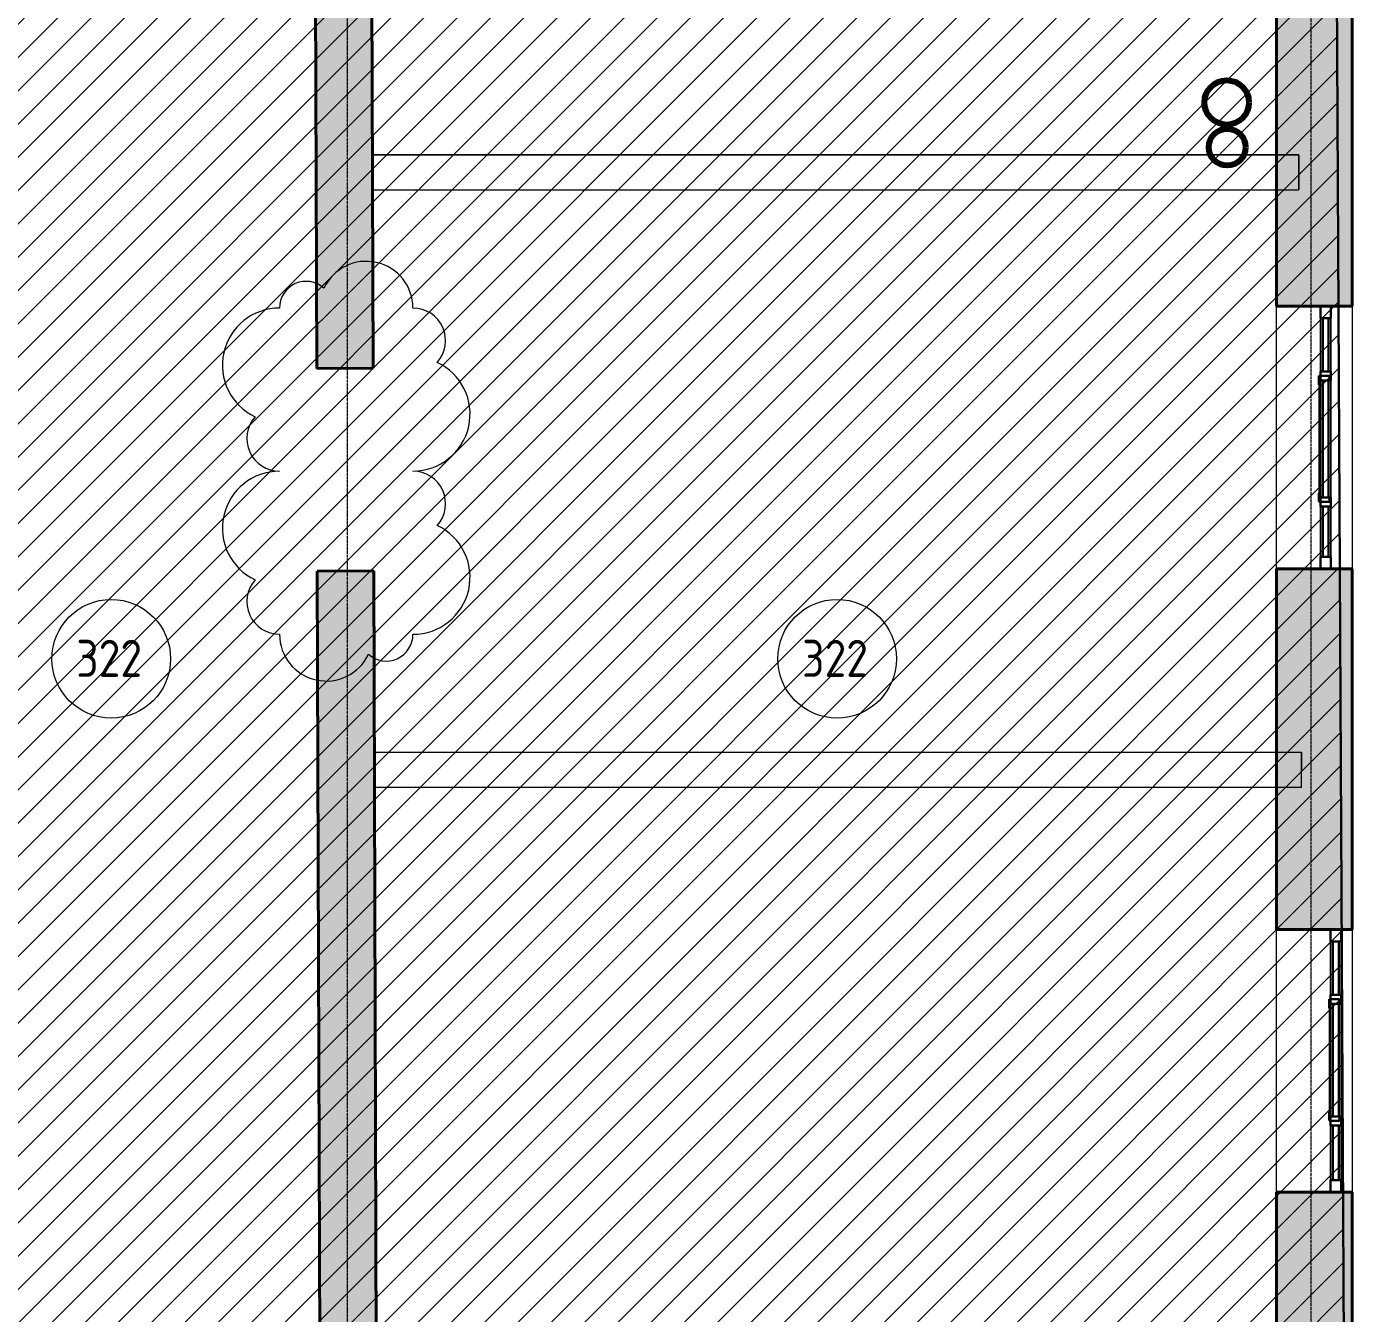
# Model space of a CAD drawing. Header units: millimetres. Extents: x -11886 to 379896, y -8130 to 47743.
# Drawn here: x 263223 to 272191, y 25413 to 34089 of the extents above; entities that cross this region are included whole.
import ezdxf

# ---------------------------------------------------------------- set-up
doc = ezdxf.new("R2010")
doc.units = ezdxf.units.MM
for name, pattern in [('ADSK_Линия сетки', [25, 20, -2.5, 0, -2.5]), ('ADSK_Сверху', [4.5, 3, -1.5]), ('ADSK_Снесено', [4.5, 3, -1.5])]:
    doc.linetypes.add(name, pattern=pattern)
for name, color, linetype, lineweight, true_color in [('_ Окна', 5, 'Continuous', 30, 0x0000ff), ('Витраж', 5, 'Continuous', 18, 0x0000ff), ('Облака', 1, 'Continuous', 20, 0xff0000), ('Окна', 5, 'Continuous', 18, 0x0000ff), ('Панели витража', 5, 'Continuous', 18, 0x0000ff), ('планы со стояками отопление_dwg', 7, 'Continuous', 9, 0x767676), ('Стены внутренние', 5, 'Continuous', 18, 0x0000ff), ('Стены наружные', 1, 'ADSK_Снесено', 18, 0xff0000)]:
    doc.layers.add(name, color=color, linetype=linetype, lineweight=lineweight, true_color=true_color)
for name, color, linetype, lineweight in [('Каркас', 7, 'Continuous', 18), ('Марки помещений', 7, 'Continuous', 20), ('Оси', 7, 'Continuous', 9), ('стояки', 7, 'Continuous', 9)]:
    doc.layers.add(name, color=color, linetype=linetype, lineweight=lineweight)
doc.styles.add('GOST Common_2', font='GOST_Common.ttf', dxfattribs={"width": 0.9, "height": 250})

# ---------------------------------------------------------------- blocks, each defined once
blk = doc.blocks.new('Прямоугольный импост - 70х20_60мм-1425107-03 План 3-го этажа')
at = {"layer": 'Витраж', "color": 161, "linetype": 'ADSK_Сверху', "true_color": 0xaaaaff}
for p, q in [((55953.2, 35054.2), (55953.2, 35024.2)), ((56023.2, 35054.2), (56023.2, 35024.2)), ((55953.2, 34684.2), (55953.2, 34604.2)), ((56023.2, 34684.2), (56023.2, 34604.2)), ((55953.2, 34604.2), (56023.2, 34604.2))]:
    blk.add_line(p, q, dxfattribs=at)
blk = doc.blocks.new('Прямоугольный импост - 70х20_60мм-1258642-03 План 3-го этажа')
at = {"layer": 'Витраж', "color": 161, "linetype": 'ADSK_Сверху', "true_color": 0xaaaaff}
for p, q in [((-80, 35), (0, 35)), ((0, 35), (0, -35)), ((0, -35), (-80, -35))]:
    blk.add_line(p, q, dxfattribs=at)
blk = doc.blocks.new('Прямоугольный импост - 70х20_60мм-1258643-03 План 3-го этажа')
at = {"layer": 'Витраж', "color": 161, "linetype": 'ADSK_Сверху', "true_color": 0xaaaaff}
for p, q in [((0, 35), (-80, 35)), ((0, -35), (0, 35)), ((-80, -35), (0, -35))]:
    blk.add_line(p, q, dxfattribs=at)
blk = doc.blocks.new('Прямоугольный импост - 70х20_60мм-1243038-03 План 3-го этажа')
at = {"layer": 'Витраж', "color": 161, "linetype": 'ADSK_Сверху', "true_color": 0xaaaaff}
for p, q in [((-6046.2, 19355.2), (-6046.2, 19385.2)), ((-5976.2, 19355.2), (-5976.2, 19385.2)), ((-6046.2, 18535.2), (-6046.2, 18565.2)), ((-5976.2, 18535.2), (-5976.2, 18565.2))]:
    blk.add_line(p, q, dxfattribs=at)
blk = doc.blocks.new('Витраж-тент со смещением вовне - 60мм 30 сдвиг-1466951-03 План 3-го этажа')
at = {"layer": '_ Окна', "color": 161, "linetype": 'ADSK_Сверху', "true_color": 0xaaaaff}
for p, q in [((-425, 25), (-425, -45)), ((-425, 25), (-395, 25)), ((-425, -45), (-425, 25)), ((425, 25), (395, 25)), ((425, -45), (425, 25)), ((425, -45), (425, 25)), ((-365, -45), (-425, -45)), ((-365, -35), (-365, -45)), ((365, -35), (365, -45)), ((365, -45), (425, -45))]:
    blk.add_line(p, q, dxfattribs=at)
at = {"layer": 'Окна', "color": 161, "linetype": 'ADSK_Сверху', "true_color": 0xaaaaff}
blk.add_line((-365, -45), (365, -45), dxfattribs=at)
blk = doc.blocks.new('Прямоугольный импост - 70х20_60мм-1225113-03 План 3-го этажа')
at = {"layer": 'Витраж', "color": 161, "linetype": 'ADSK_Сверху', "true_color": 0xaaaaff}
for p, q in [((41024.1, 2341.7), (40994.1, 2341.7)), ((41464.1, 2341.7), (41384.1, 2341.7)), ((41464.1, 2271.7), (41464.1, 2341.7)), ((41024.1, 2271.7), (40994.1, 2271.7)), ((41464.1, 2271.7), (41384.1, 2271.7))]:
    blk.add_line(p, q, dxfattribs=at)
blk = doc.blocks.new('Прямоугольный импост - 70х60мм-1258640-03 План 3-го этажа')
at = {"layer": 'Витраж', "color": 161, "linetype": 'ADSK_Сверху', "true_color": 0xaaaaff}
for p, q in [((-30, 35), (30, 35)), ((30, -35), (-30, -35))]:
    blk.add_line(p, q, dxfattribs=at)
blk = doc.blocks.new('Прямоугольный импост - 70х60мм-1225009-03 План 3-го этажа')
at = {"layer": 'Витраж', "color": 161, "linetype": 'ADSK_Сверху', "true_color": 0xaaaaff}
for p, q in [((41024.1, 2341.7), (41024.1, 2271.7)), ((41384.1, 2341.7), (41024.1, 2341.7)), ((41384.1, 2271.7), (41384.1, 2341.7)), ((41384.1, 2271.7), (41024.1, 2271.7))]:
    blk.add_line(p, q, dxfattribs=at)
blk = doc.blocks.new('Прямоугольный импост - 70х60мм-1425109-03 План 3-го этажа')
at = {"layer": 'Витраж', "color": 161, "linetype": 'ADSK_Сверху', "true_color": 0xaaaaff}
for p, q in [((56023.2, 35024.2), (55953.2, 35024.2)), ((55953.2, 35024.2), (55953.2, 34684.2)), ((56023.2, 35024.2), (56023.2, 34684.2)), ((55953.2, 34684.2), (56023.2, 34684.2))]:
    blk.add_line(p, q, dxfattribs=at)
blk = doc.blocks.new('Прямоугольный импост - 70х60мм-1243040-03 План 3-го этажа')
at = {"layer": 'Витраж', "color": 161, "linetype": 'ADSK_Сверху', "true_color": 0xaaaaff}
for p, q in [((-5976.2, 19355.2), (-6046.2, 19355.2)), ((-6046.2, 18565.2), (-6046.2, 19355.2)), ((-5976.2, 18565.2), (-5976.2, 19355.2)), ((-6046.2, 18565.2), (-5976.2, 18565.2))]:
    blk.add_line(p, q, dxfattribs=at)
blk = doc.blocks.new('Прямоугольный импост - 70х20_60мм-1425973-03 План 3-го этажа')
at = {"layer": 'Витраж', "color": 161, "linetype": 'ADSK_Сверху', "true_color": 0xaaaaff}
for p, q in [((56040.3, 26560.7), (56040.3, 26530.7)), ((56110.3, 26560.7), (56110.3, 26530.7)), ((56040.3, 26160.7), (56040.3, 26080.7)), ((56110.3, 26160.7), (56110.3, 26080.7)), ((56040.3, 26080.7), (56110.3, 26080.7))]:
    blk.add_line(p, q, dxfattribs=at)
blk = doc.blocks.new('Прямоугольный импост - 70х20_60мм-1424475-03 План 3-го этажа')
at = {"layer": 'Витраж', "color": 161, "linetype": 'ADSK_Сверху', "true_color": 0xaaaaff}
for p, q in [((-80, 35), (0, 35)), ((0, 35), (0, -35)), ((0, -35), (-80, -35))]:
    blk.add_line(p, q, dxfattribs=at)
blk = doc.blocks.new('Прямоугольный импост - 70х20_60мм-1424476-03 План 3-го этажа')
at = {"layer": 'Витраж', "color": 161, "linetype": 'ADSK_Сверху', "true_color": 0xaaaaff}
for p, q in [((0, 35), (-80, 35)), ((0, -35), (0, 35)), ((-80, -35), (0, -35))]:
    blk.add_line(p, q, dxfattribs=at)
blk = doc.blocks.new('Прямоугольный импост - 70х20_60мм-1329426-03 План 3-го этажа')
at = {"layer": 'Витраж', "color": 161, "linetype": 'ADSK_Сверху', "true_color": 0xaaaaff}
for p, q in [((56040.3, 27380.7), (56040.3, 27350.7)), ((56110.3, 27380.7), (56110.3, 27350.7)), ((56040.3, 26590.7), (56040.3, 26560.7)), ((56110.3, 26590.7), (56110.3, 26560.7))]:
    blk.add_line(p, q, dxfattribs=at)
blk = doc.blocks.new('Витраж-тент со смещением вовне - 60мм 30 сдвиг-1466956-03 План 3-го этажа')
at = {"layer": '_ Окна', "color": 161, "linetype": 'ADSK_Сверху', "true_color": 0xaaaaff}
for p, q in [((-410, 25), (-410, -45)), ((-410, 25), (-380, 25)), ((-410, -45), (-410, 25)), ((410, 25), (380, 25)), ((410, -45), (410, 25)), ((410, -45), (410, 25)), ((-350, -45), (-410, -45)), ((-350, -35), (-350, -45)), ((350, -35), (350, -45)), ((350, -45), (410, -45))]:
    blk.add_line(p, q, dxfattribs=at)
at = {"layer": 'Окна', "color": 161, "linetype": 'ADSK_Сверху', "true_color": 0xaaaaff}
blk.add_line((-350, -45), (350, -45), dxfattribs=at)
blk = doc.blocks.new('Прямоугольный импост - 70х60мм-1424473-03 План 3-го этажа')
at = {"layer": 'Витраж', "color": 161, "linetype": 'ADSK_Сверху', "true_color": 0xaaaaff}
for p, q in [((-30, 35), (30, 35)), ((30, -35), (-30, -35))]:
    blk.add_line(p, q, dxfattribs=at)
blk = doc.blocks.new('Прямоугольный импост - 70х60мм-1425975-03 План 3-го этажа')
at = {"layer": 'Витраж', "color": 161, "linetype": 'ADSK_Сверху', "true_color": 0xaaaaff}
for p, q in [((56110.3, 26530.7), (56040.3, 26530.7)), ((56040.3, 26530.7), (56040.3, 26160.7)), ((56110.3, 26530.7), (56110.3, 26160.7)), ((56040.3, 26160.7), (56110.3, 26160.7))]:
    blk.add_line(p, q, dxfattribs=at)
blk = doc.blocks.new('Прямоугольный импост - 70х60мм-1329428-03 План 3-го этажа')
at = {"layer": 'Витраж', "color": 161, "linetype": 'ADSK_Сверху', "true_color": 0xaaaaff}
for p, q in [((56110.3, 27350.7), (56040.3, 27350.7)), ((56040.3, 27350.7), (56040.3, 26590.7)), ((56110.3, 27350.7), (56110.3, 26590.7)), ((56040.3, 26590.7), (56110.3, 26590.7))]:
    blk.add_line(p, q, dxfattribs=at)
blk = doc.blocks.new('Системная панель - _AR_Стекло_40мм_привязка по центру-V180-03 План 3-го этажа')
at = {"layer": 'Панели витража', "lineweight": 30}
for p, q in [((180, 20), (-180, 20)), ((-180, 20), (-180, -20)), ((180, -20), (180, 20)), ((-180, -20), (180, -20))]:
    blk.add_line(p, q, dxfattribs=at)
blk = doc.blocks.new('Прямоугольный импост - 70х40_60мм-V10-03 План 3-го этажа')
at = {"layer": 'Витраж'}
for p, q in [((41024.1, 2341.7), (41384.1, 2341.7)), ((41024.1, 2271.7), (41384.1, 2271.7))]:
    blk.add_line(p, q, dxfattribs=at)
blk = doc.blocks.new('Прямоугольный импост - 70х20_60мм-V181-03 План 3-го этажа')
at = {"layer": 'Витраж', "lineweight": 30}
for p, q in [((-80, 35), (0, 35)), ((-80, -35), (-80, 35)), ((0, 35), (0, -35)), ((0, -35), (-80, -35))]:
    blk.add_line(p, q, dxfattribs=at)
blk = doc.blocks.new('Прямоугольный импост - 70х20_60мм-V182-03 План 3-го этажа')
at = {"layer": 'Витраж', "lineweight": 30}
for p, q in [((0, 35), (-80, 35)), ((-80, 35), (-80, -35)), ((0, -35), (0, 35)), ((-80, -35), (0, -35))]:
    blk.add_line(p, q, dxfattribs=at)
blk = doc.blocks.new('Системная панель - _AR_Стекло_40мм_привязка по центру-1425110-03 План 3-го этажа')
at = {"layer": 'Панели витража', "lineweight": 30}
for p, q in [((170, 20), (-170, 20)), ((-170, 20), (-170, -20)), ((170, -20), (170, 20)), ((-170, -20), (170, -20))]:
    blk.add_line(p, q, dxfattribs=at)
blk = doc.blocks.new('Прямоугольный импост - 70х40_60мм-1425108-03 План 3-го этажа')
at = {"layer": 'Витраж'}
for p, q in [((55953.2, 34684.2), (55953.2, 35024.2)), ((56023.2, 34684.2), (56023.2, 35024.2))]:
    blk.add_line(p, q, dxfattribs=at)
blk = doc.blocks.new('Системная панель - _AR_Стекло_40мм_привязка по центру-V183-03 План 3-го этажа')
at = {"layer": 'Панели витража', "lineweight": 30}
for p, q in [((395, 20), (-395, 20)), ((-395, 20), (-395, -20)), ((395, -20), (395, 20)), ((-395, -20), (395, -20))]:
    blk.add_line(p, q, dxfattribs=at)
blk = doc.blocks.new('Прямоугольный импост - 70х40_60мм-V185-03 План 3-го этажа')
at = {"layer": 'Витраж'}
for p, q in [((55971.6, 30763.9), (55971.6, 31553.9)), ((56041.6, 30763.9), (56041.6, 31553.9))]:
    blk.add_line(p, q, dxfattribs=at)
blk = doc.blocks.new('Прямоугольный импост - 70х60мм-V184-03 План 3-го этажа')
at = {"layer": 'Витраж', "lineweight": 30}
for p, q in [((-30, 35), (30, 35)), ((-30, -35), (-30, 35)), ((30, 35), (30, -35)), ((30, -35), (-30, -35))]:
    blk.add_line(p, q, dxfattribs=at)
blk = doc.blocks.new('Системная панель - _AR_Стекло_40мм_привязка по центру-V186-03 План 3-го этажа')
at = {"layer": 'Панели витража', "lineweight": 30}
for p, q in [((180, 20), (-180, 20)), ((-180, 20), (-180, -20)), ((180, -20), (180, 20)), ((-180, -20), (180, -20))]:
    blk.add_line(p, q, dxfattribs=at)
blk = doc.blocks.new('Прямоугольный импост - 70х20_60мм-V187-03 План 3-го этажа')
at = {"layer": 'Витраж', "lineweight": 30}
for p, q in [((-80, 35), (0, 35)), ((-80, -35), (-80, 35)), ((0, 35), (0, -35)), ((0, -35), (-80, -35))]:
    blk.add_line(p, q, dxfattribs=at)
blk = doc.blocks.new('Прямоугольный импост - 70х20_60мм-V188-03 План 3-го этажа')
at = {"layer": 'Витраж', "lineweight": 30}
for p, q in [((0, 35), (-80, 35)), ((-80, 35), (-80, -35)), ((0, -35), (0, 35)), ((-80, -35), (0, -35))]:
    blk.add_line(p, q, dxfattribs=at)
blk = doc.blocks.new('Системная панель - _AR_Стекло_40мм_привязка по центру-1425976-03 План 3-го этажа')
at = {"layer": 'Панели витража', "lineweight": 30}
for p, q in [((185, 20), (-185, 20)), ((-185, 20), (-185, -20)), ((185, -20), (185, 20)), ((-185, -20), (185, -20))]:
    blk.add_line(p, q, dxfattribs=at)
blk = doc.blocks.new('Прямоугольный импост - 70х40_60мм-1425974-03 План 3-го этажа')
at = {"layer": 'Витраж'}
for p, q in [((56040.3, 26160.7), (56040.3, 26530.7)), ((56110.3, 26160.7), (56110.3, 26530.7))]:
    blk.add_line(p, q, dxfattribs=at)
blk = doc.blocks.new('Системная панель - _AR_Стекло_40мм_привязка по центру-1329429-03 План 3-го этажа')
at = {"layer": 'Панели витража', "lineweight": 30}
for p, q in [((380, 20), (-380, 20)), ((-380, 20), (-380, -20)), ((380, -20), (380, 20)), ((-380, -20), (380, -20))]:
    blk.add_line(p, q, dxfattribs=at)
blk = doc.blocks.new('Прямоугольный импост - 70х40_60мм-1329427-03 План 3-го этажа')
at = {"layer": 'Витраж'}
for p, q in [((56040.3, 26590.7), (56040.3, 27350.7)), ((56110.3, 26590.7), (56110.3, 27350.7))]:
    blk.add_line(p, q, dxfattribs=at)
blk = doc.blocks.new('Прямоугольный импост - 70х60мм-V189-03 План 3-го этажа')
at = {"layer": 'Витраж', "lineweight": 30}
for p, q in [((-30, 35), (30, 35)), ((-30, -35), (-30, 35)), ((30, 35), (30, -35)), ((30, -35), (-30, -35))]:
    blk.add_line(p, q, dxfattribs=at)
blk = doc.blocks.new('планы со стояками отопление_dwg-1484427-03 План 3-го этажа')
at = {"layer": 'стояки', "color": 6, "lineweight": 80, "true_color": 0xff00ff}
blk.add_circle((226438.3, 357043.6), 149.9, dxfattribs=at)
at = {"layer": 'стояки', "color": 246, "lineweight": 80, "true_color": 0x7f001f}
blk.add_circle((226441.4, 356741.9), 124.3, dxfattribs=at)
blk = doc.blocks.new('ADSK_Марка_Помещение_ОдноЗначение - Номер-247393-03 План 3-го этажа')
at = {"layer": 'Марки помещений'}
blk.add_circle((0, 0), 4, dxfattribs=at)
blk = doc.blocks.new('Family - ___-1846882-03 План 3-го этажа')
at = {"layer": 'Облака'}
for centre, radius, start, end in [((49536.7, 32041.4), 315, 0, 154.79123), ((49131.7, 32041.4), 180, 48.18969, 180), ((48951.7, 31656.4), 385, 90, 244.79123), ((49851.7, 31821.4), 220, 318.18969, 90), ((49851.7, 31326.4), 385, 270, 64.79123), ((48951.7, 31161.4), 220, 138.18969, 270), ((48951.7, 30556.4), 385, 90, 244.79123), ((49851.7, 30721.4), 220, 318.18969, 90), ((49851.7, 30226.4), 385, 270, 64.79123), ((48951.7, 30061.4), 220, 138.18969, 270), ((49266.7, 29841.4), 315, 180, 334.79123), ((49671.7, 29841.4), 180, 228.18969, 0)]:
    blk.add_arc(centre, radius, start, end, dxfattribs=at)

msp = doc.modelspace()

# ---------------------------------------------------------------- hatches: boundary and pattern name
at = {"lineweight": 13, "true_color": 0x636466, "transparency": 33554559}
h = msp.add_hatch(dxfattribs=at)
h.set_pattern_fill('ANSI31', color=251, scale=50)
h.set_pattern_definition([(45, (215977.25, 85026.59), (-112.2532, 112.2532), [])])
h.paths.add_polyline_path([(265910.66, 8682.3), (272191.2, 8682.3), (272009.87, 43909.21), (262010.47, 43909.21), (262010.47, 21084.06), (262697.11, 21054.57), (262698.93, 11328.12), (216748.38, 11328.12), (216748.38, 8679.25), (216267.75, 8679.25), (216267.75, 456.79), (224250.25, 422.02), (224250.25, 2336.48), (234949.9, 2336.48), (234949.9, -2582.57), (247313.65, -2582.57), (247313.65, 2335.74), (258014.19, 2256.79), (258014.19, 300.23), (265910.66, 300.23)])
at = {"layer": 'Стены внутренние', "true_color": 0xc0c0c0}
h = msp.add_hatch(color=9, dxfattribs=at)
h.paths.add_polyline_path([(265204.69, 23893.78), (265584.69, 23894.98), (265584.51, 23951.88), (265204.51, 23951.88)])
h.paths.add_polyline_path([(265274.82, 25181.88), (265580.62, 25181.88), (265564.07, 30419.67), (265184.07, 30418.31), (265200.62, 25181.88)])
h.paths.add_polyline_path([(265179.76, 31784.27), (265559.76, 31785.63), (265543.19, 37028.15), (265163.18, 37032.45), (265174.09, 33578.46)])
at = {"layer": 'Стены наружные', "linetype": 'Continuous', "true_color": 0xc0c0c0}
h = msp.add_hatch(color=9, dxfattribs=at)
h.paths.add_polyline_path([(272162.71, 21011.32), (272162.71, 22148.71), (271652.71, 22148.71), (271652.71, 21013.68), (271945.1, 21012.33)])
h.paths.add_polyline_path([(271807.5, 23918.71), (272162.71, 23918.71), (272162.71, 26230.68), (271652.71, 26230.68), (271652.71, 23918.71)])
h.paths.add_polyline_path([(271757.76, 28000.68), (272162.71, 28000.68), (272162.71, 30433.89), (271652.71, 30433.89), (271652.71, 28000.68)])
h.paths.add_polyline_path([(271757.76, 32203.89), (272162.71, 32203.89), (272162.71, 34754.16), (271652.71, 34754.16), (271652.71, 32203.89)])
h.paths.add_polyline_path([(272162.71, 36524.16), (272162.71, 43909.21), (271652.71, 43909.21), (271652.71, 36524.16), (271945.1, 36524.16)])

# ---------------------------------------------------------------- linework, layer by layer
at = {"color": 251, "lineweight": 30, "true_color": 0x636466}
msp.add_lwpolyline([(262010.47, 21084.06), (262010.47, 43909.21), (272009.87, 43909.21), (272191.2, 8682.3), (265910.66, 8682.3), (265910.66, 300.23), (258014.19, 300.23), (258014.19, 2256.79), (247213.23, 2336.48), (247313.65, 2335.74), (247313.65, -2582.57), (234949.9, -2582.57), (234949.9, 2336.48), (224250.25, 2336.48), (224250.25, 422.02), (216267.75, 456.79), (216267.75, 8679.25)], dxfattribs=at)
at = {"layer": 'Каркас', "color": 253, "linetype": 'ADSK_Сверху', "true_color": 0xb2b2b2}
for p, q in [((271802.75, 33224.63), (265555.21, 33224.63)), ((265555.21, 33224.63), (265555.95, 32988.63)), ((271802.75, 33224.63), (271802.75, 32988.63)), ((265555.95, 32988.63), (271802.75, 32988.63)), ((271819.85, 29196.63), (271819.85, 29078.63))]:
    msp.add_line(p, q, dxfattribs=at)
at = {"layer": 'Каркас', "color": 253, "linetype": 'ADSK_Сверху', "true_color": 0xaaaaaa}
for p, q in [((265555.95, 32988.63), (265555.21, 33224.63)), ((265555.21, 33224.63), (271802.75, 33224.63)), ((271802.75, 32988.63), (271802.75, 33224.63)), ((265555.95, 32988.63), (271802.75, 32988.63)), ((265568.68, 28960.63), (265567.94, 29196.63)), ((265567.94, 29196.63), (271819.85, 29196.63)), ((271819.85, 28960.63), (271819.85, 29196.63)), ((265568.68, 28960.63), (271819.85, 28960.63))]:
    msp.add_line(p, q, dxfattribs=at)
at = {"layer": 'Оси', "linetype": 'ADSK_Линия сетки'}
for p, q in [((265387.16, -5309.21), (265387.16, 44684.79)), ((271887.16, -4834.79), (271887.16, 44684.79))]:
    msp.add_line(p, q, dxfattribs=at)
at = {"layer": 'Стены внутренние', "color": 18, "lineweight": 40, "true_color": 0x000000}
for p, q in [((265163.18, 37032.45), (265179.76, 31784.27)), ((265559.76, 31785.63), (265543.19, 37028.15)), ((265179.76, 31784.27), (265559.76, 31785.63)), ((265564.07, 30419.67), (265184.07, 30418.31)), ((265184.07, 30418.31), (265200.62, 25181.88)), ((265580.62, 25181.88), (265564.07, 30419.67))]:
    msp.add_line(p, q, dxfattribs=at)
at = {"layer": 'Стены наружные', "color": 18, "linetype": 'Continuous', "lineweight": 40, "true_color": 0x000000}
for p, q in [((271652.71, 34754.16), (271652.71, 32203.89)), ((272162.71, 32203.89), (272162.71, 34754.16)), ((271652.71, 32203.89), (272162.71, 32203.89)), ((272162.71, 30433.89), (271652.71, 30433.89)), ((271652.71, 30433.89), (271652.71, 28000.68)), ((272162.71, 28000.68), (272162.71, 30433.89)), ((271652.71, 28000.68), (272162.71, 28000.68)), ((272162.71, 26230.68), (271652.71, 26230.68)), ((271652.71, 26230.68), (271652.71, 23918.71)), ((272162.71, 23918.71), (272162.71, 26230.68))]:
    msp.add_line(p, q, dxfattribs=at)
at = {"layer": 'Стены наружные', "color": 18, "linetype": 'Continuous', "true_color": 0x000000}
for p, q in [((271652.71, 30433.89), (271652.71, 32203.89)), ((272162.71, 32203.89), (272162.71, 30433.89)), ((271652.71, 26230.68), (271652.71, 28000.68)), ((272162.71, 28000.68), (272162.71, 26230.68))]:
    msp.add_line(p, q, dxfattribs=at)

# ---------------------------------------------------------------- block references
at = {"layer": '_ Окна', "color": 161, "linetype": 'ADSK_Сверху', "true_color": 0xaaaaff}
for name, p, rotation in [('Витраж-тент со смещением вовне - 60мм 30 сдвиг-1466951-03 План 3-го этажа', (271983.84, 31308.89), 269.9999999999999), ('Витраж-тент со смещением вовне - 60мм 30 сдвиг-1466956-03 План 3-го этажа', (272052.53, 27120.68), 269.9999999999992)]:
    msp.add_blockref(name, p, dxfattribs=dict(at, rotation=rotation))
at = {"layer": 'Витраж', "color": 161, "linetype": 'ADSK_Сверху', "true_color": 0xaaaaff}
for name, p, rotation in [('Прямоугольный импост - 70х20_60мм-1258643-03 План 3-го этажа', (271983.84, 32203.89), 89.99999999999997), ('Прямоугольный импост - 70х20_60мм-1225113-03 План 3-го этажа', (274290.52, -9260.21), 90), ('Прямоугольный импост - 70х60мм-1225009-03 План 3-го этажа', (274290.52, -9260.21), 90), ('Прямоугольный импост - 70х20_60мм-1243038-03 План 3-го этажа', (265972.67, 50269.08), 180), ('Прямоугольный импост - 70х60мм-1243040-03 План 3-го этажа', (265972.67, 50269.08), 180), ('Прямоугольный импост - 70х20_60мм-1424476-03 План 3-го этажа', (272052.53, 28000.68), 89.99999999999925), ('Прямоугольный импост - 70х20_60мм-1225113-03 План 3-го этажа', (274359.21, -13463.42), 89.99999999999895), ('Прямоугольный импост - 70х60мм-1225009-03 План 3-го этажа', (274359.21, -13463.42), 89.99999999999895)]:
    msp.add_blockref(name, p, dxfattribs=dict(at, rotation=rotation))
at = {"layer": 'Витраж'}
for name, p, rotation in [('Прямоугольный импост - 70х20_60мм-V182-03 План 3-го этажа', (271983.84, 32203.89), 89.99999999999997), ('Прямоугольный импост - 70х40_60мм-V10-03 План 3-го этажа', (274290.52, -9260.21), 90), ('Прямоугольный импост - 70х20_60мм-V188-03 План 3-го этажа', (272052.53, 28000.68), 89.99999999999925), ('Прямоугольный импост - 70х40_60мм-V10-03 План 3-го этажа', (274359.21, -13463.42), 89.99999999999895)]:
    msp.add_blockref(name, p, dxfattribs=dict(at, rotation=rotation))
at = {"layer": 'Витраж', "color": 161, "linetype": 'ADSK_Сверху', "true_color": 0xaaaaff, "extrusion": (0, 0, -1)}
for name, p, rotation in [('Прямоугольный импост - 70х60мм-1258640-03 План 3-го этажа', (-271983.84, 31733.89), 270.0000000000001), ('Прямоугольный импост - 70х60мм-1258640-03 План 3-го этажа', (-271983.84, 30883.89), 270.0000000000001), ('Прямоугольный импост - 70х20_60мм-1258642-03 План 3-го этажа', (-271983.84, 30433.89), 270.0000000000001), ('Прямоугольный импост - 70х60мм-1424473-03 План 3-го этажа', (-272052.53, 27530.68), 270.0000000000007), ('Прямоугольный импост - 70х60мм-1424473-03 План 3-го этажа', (-272052.53, 26710.68), 270.0000000000007), ('Прямоугольный импост - 70х20_60мм-1424475-03 План 3-го этажа', (-272052.53, 26230.68), 270.0000000000007)]:
    msp.add_blockref(name, p, dxfattribs=dict(at, rotation=rotation))
at = {"layer": 'Витраж', "extrusion": (0, 0, -1)}
for name, p, rotation in [('Прямоугольный импост - 70х60мм-V184-03 План 3-го этажа', (-271983.84, 31733.89), 270.0000000000001), ('Прямоугольный импост - 70х60мм-V184-03 План 3-го этажа', (-271983.84, 30883.89), 270.0000000000001), ('Прямоугольный импост - 70х20_60мм-V181-03 План 3-го этажа', (-271983.84, 30433.89), 270.0000000000001), ('Прямоугольный импост - 70х60мм-V189-03 План 3-го этажа', (-272052.53, 27530.68), 270.0000000000007), ('Прямоугольный импост - 70х60мм-V189-03 План 3-го этажа', (-272052.53, 26710.68), 270.0000000000007), ('Прямоугольный импост - 70х20_60мм-V187-03 План 3-го этажа', (-272052.53, 26230.68), 270.0000000000007)]:
    msp.add_blockref(name, p, dxfattribs=dict(at, rotation=rotation))
at = {"layer": 'Витраж'}
for name, p in [('Прямоугольный импост - 70х40_60мм-V185-03 План 3-го этажа', (215977.25, 150)), ('Прямоугольный импост - 70х40_60мм-1425108-03 План 3-го этажа', (215995.59, -4170.27)), ('Прямоугольный импост - 70х40_60мм-1329427-03 План 3-го этажа', (215977.25, 150)), ('Прямоугольный импост - 70х40_60мм-1425974-03 План 3-го этажа', (215977.25, 150))]:
    msp.add_blockref(name, p, dxfattribs=at)
at = {"layer": 'Витраж', "color": 161, "linetype": 'ADSK_Сверху', "true_color": 0xaaaaff}
for name, p in [('Прямоугольный импост - 70х20_60мм-1425107-03 План 3-го этажа', (215995.59, -4170.27)), ('Прямоугольный импост - 70х60мм-1425109-03 План 3-го этажа', (215995.59, -4170.27)), ('Прямоугольный импост - 70х20_60мм-1329426-03 План 3-го этажа', (215977.25, 150)), ('Прямоугольный импост - 70х60мм-1329428-03 План 3-го этажа', (215977.25, 150)), ('Прямоугольный импост - 70х20_60мм-1425973-03 План 3-го этажа', (215977.25, 150)), ('Прямоугольный импост - 70х60мм-1425975-03 План 3-го этажа', (215977.25, 150))]:
    msp.add_blockref(name, p, dxfattribs=at)
at = {"layer": 'Марки помещений', "xscale": 99.99999999999993, "yscale": 99.99999999999993, "zscale": 99.99999999999993}
for p in [(263794.43, 29826.5), (268689.32, 29826.5)]:
    msp.add_blockref('ADSK_Марка_Помещение_ОдноЗначение - Номер-247393-03 План 3-го этажа', p, dxfattribs=at)
at = {"layer": 'Облака'}
msp.add_blockref('Family - ___-1846882-03 План 3-го этажа', (215977.25, 150), dxfattribs=at)
at = {"layer": 'Панели витража'}
for name, p, rotation in [('Системная панель - _AR_Стекло_40мм_привязка по центру-V180-03 План 3-го этажа', (271983.84, 31943.89), 269.9999999999999), ('Системная панель - _AR_Стекло_40мм_привязка по центру-V183-03 План 3-го этажа', (271983.84, 31308.89), 269.9999999999999), ('Системная панель - _AR_Стекло_40мм_привязка по центру-1425110-03 План 3-го этажа', (271983.84, 30683.89), 269.9999999999999), ('Системная панель - _AR_Стекло_40мм_привязка по центру-V186-03 План 3-го этажа', (272052.53, 27740.68), 269.9999999999992), ('Системная панель - _AR_Стекло_40мм_привязка по центру-1329429-03 План 3-го этажа', (272052.53, 27120.68), 269.9999999999992), ('Системная панель - _AR_Стекло_40мм_привязка по центру-1425976-03 План 3-го этажа', (272052.53, 26495.68), 269.9999999999992)]:
    msp.add_blockref(name, p, dxfattribs=dict(at, rotation=rotation))
at = {"layer": 'планы со стояками отопление_dwg', "color": 6, "true_color": 0xff00ff}
msp.add_blockref('планы со стояками отопление_dwg-1484427-03 План 3-го этажа', (44878.56, -323466.25), dxfattribs=at)

# ---------------------------------------------------------------- texts
at = {"layer": 'Марки помещений', "lineweight": 9, "char_height": 250, "width": 584.4302, "attachment_point": 1, "style": 'GOST Common_2'}
for insert in [(263558.18, 29954.22), (268453.06, 29954.22)]:
    msp.add_mtext('322', dxfattribs=dict(at, insert=insert))

doc.saveas('drawing.dxf')
